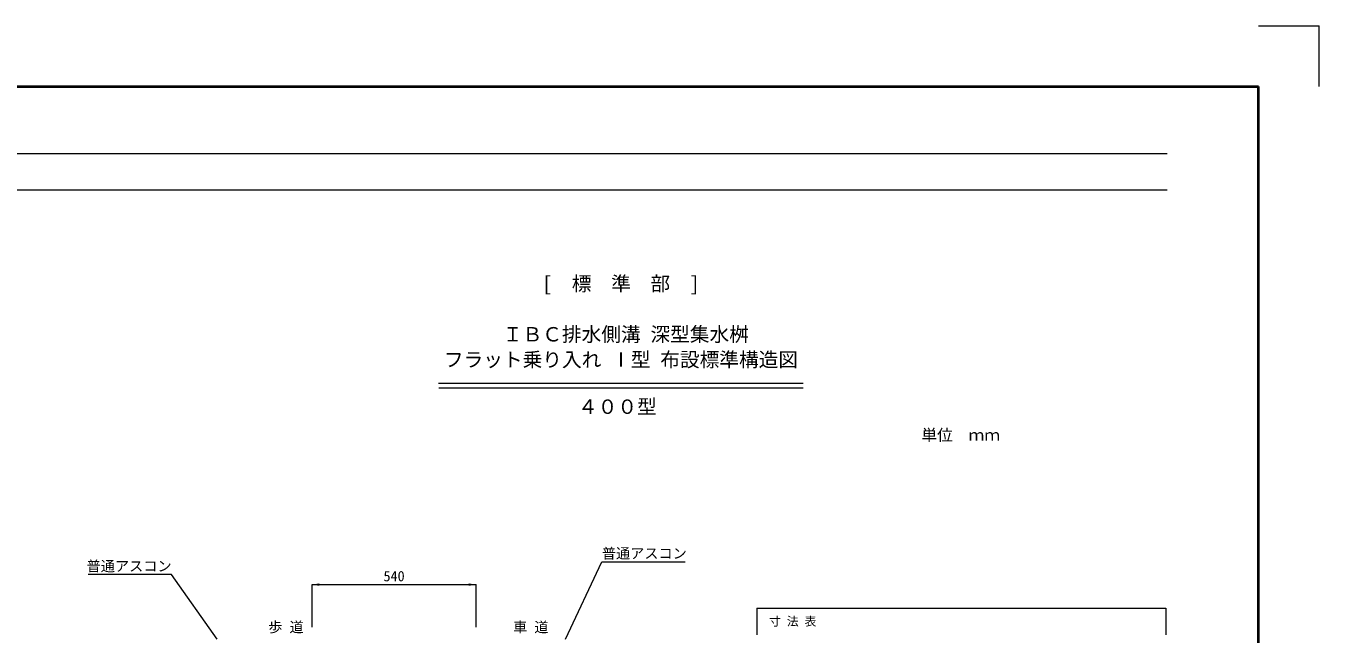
# Model space of a CAD drawing. Units: millimetres at full size, sheet at 1:20; details may follow other scales. Extents: x 0 to 8400, y 0 to 13400.
# Drawn here: x 4144 to 8400, y 3937 to 5940 of the extents above; entities that cross this region are included whole.
import ezdxf
from ezdxf.enums import TextEntityAlignment as Align

# ---------------------------------------------------------------- set-up
doc = ezdxf.new("R2010")
doc.units = ezdxf.units.MM
doc.header["$LTSCALE"] = 20
for name, color, linetype, lineweight in [('0_2', 7, 'Continuous', 20), ('Defpoints_3', 8, 'Continuous', 0), ('図枠', 7, 'Continuous', 5), ('寸法・材料表', 7, 'Continuous', 13), ('寸法線', 7, 'Continuous', 13), ('引出線', 4, 'Continuous', 9)]:
    doc.layers.add(name, color=color, linetype=linetype, lineweight=lineweight)
doc.layers.add('文字', color=7, linetype='Continuous')
doc.styles.add('ＭＳ ゴシック', font='')
doc.styles.get('ＭＳ ゴシック').set_extended_font_data('MS Gothic')

# ---------------------------------------------------------------- blocks, each defined once
blk = doc.blocks.new('filled_arrow')
at = {"color": 0, "linetype": 'Continuous', "lineweight": -2}
blk.add_solid([(7.5, 1.25), (0, 0), (7.5, -1.25)], dxfattribs=at)

msp = doc.modelspace()

# ---------------------------------------------------------------- linework, layer by layer
at = {"layer": '0_2'}
for p, q in [((5502.4, 4763.33), (6702.4, 4763.33)), ((5502.59, 4748.33), (6702.21, 4748.33))]:
    msp.add_line(p, q, dxfattribs=at)
at = {"layer": 'Defpoints_3', "color": 7, "lineweight": 13}
for p in [(8200, 5940), (8400, 5740)]:
    msp.add_line(p, (8400, 5940), dxfattribs=at)
at = {"layer": 'Defpoints_3'}
for p, q in [((6550, 4022.86), (7896, 4022.86)), ((6550, 4022.86), (6550, 3934.86)), ((7896, 4022.86), (7896, 3934.86))]:
    msp.add_line(p, q, dxfattribs=at)
at = {"layer": '図枠', "lineweight": 40}
for p in [(400, 5740), (8200, 200)]:
    msp.add_line(p, (8200, 5740), dxfattribs=at)
at = {"layer": '図枠', "lineweight": 13}
for p, q in [((700, 5520), (7900, 5520)), ((700, 5400), (7900, 5400))]:
    msp.add_line(p, q, dxfattribs=at)
at = {"layer": '寸法線'}
for p, q in [((5085.68, 4100.01), (5625.68, 4100.01)), ((5085.68, 3960.07), (5085.68, 4100.01)), ((5625.68, 3960.07), (5625.68, 4100.01))]:
    msp.add_line(p, q, dxfattribs=at)
at = {"layer": '引出線'}
for points in [[(5920.08, 3920.07), (6039.25, 4174.73), (6314.09, 4174.73)], [(4773.42, 3920.07), (4623.56, 4132.79), (4348.72, 4132.79)]]:
    msp.add_lwpolyline(points, dxfattribs=at)

# ---------------------------------------------------------------- block references
at = {"layer": '寸法線', "xscale": 3.2, "yscale": 3.2}
msp.add_blockref('filled_arrow', (5085.68, 4100.01), dxfattribs=at)
at = {"layer": '寸法線', "xscale": 3.2, "yscale": 3.2, "rotation": 180}
msp.add_blockref('filled_arrow', (5625.68, 4100.01), dxfattribs=at)

# ---------------------------------------------------------------- texts
at = {"layer": '寸法・材料表', "style": 'ＭＳ ゴシック'}
msp.add_text('\u3000寸 法 表\u3000', height=28.48, dxfattribs=at).set_placement((6551.2, 3978.86), align=Align.MIDDLE_LEFT)
at = {"layer": '寸法線', "style": 'ＭＳ ゴシック'}
msp.add_text('540', height=34.18, dxfattribs=at).set_placement((5355.68, 4128.01), align=Align.MIDDLE_CENTER)
at = {"layer": '引出線', "style": 'ＭＳ ゴシック'}
msp.add_text('普通アスコン', height=34.18, dxfattribs=at).set_placement((6039.25, 4219.94), align=Align.TOP_LEFT)
msp.add_text('普通アスコン', height=34.18, dxfattribs=at).set_placement((4623.56, 4178), align=Align.TOP_RIGHT)
at = {"layer": '文字', "style": 'ＭＳ ゴシック'}
for s, p in [('[\u3000標\u3000準\u3000部\u3000]', (5843.47, 5114.71)), (' ＩＢＣ排水側溝 深型集水桝', (5681.6, 4948.04)), ('フラット乗り入れ Ⅰ型 布設標準構造図', (5519.72, 4864.71))]:
    msp.add_text(s, height=47.47, dxfattribs=at).set_placement(p, align=Align.TOP_LEFT)
for s, height, p in [('４００型', 47.47, (6090.62, 4685.92)), ('歩 道', 34.18, (4999.9, 3960.07)), ('車 道', 34.18, (5805.69, 3960.07))]:
    msp.add_text(s, height=height, dxfattribs=at).set_placement(p, align=Align.MIDDLE_CENTER)
msp.add_text('単位\u3000ｍｍ', height=37.98, dxfattribs=at).set_placement((7350, 4562.2), align=Align.BOTTOM_RIGHT)

doc.saveas('drawing.dxf')
